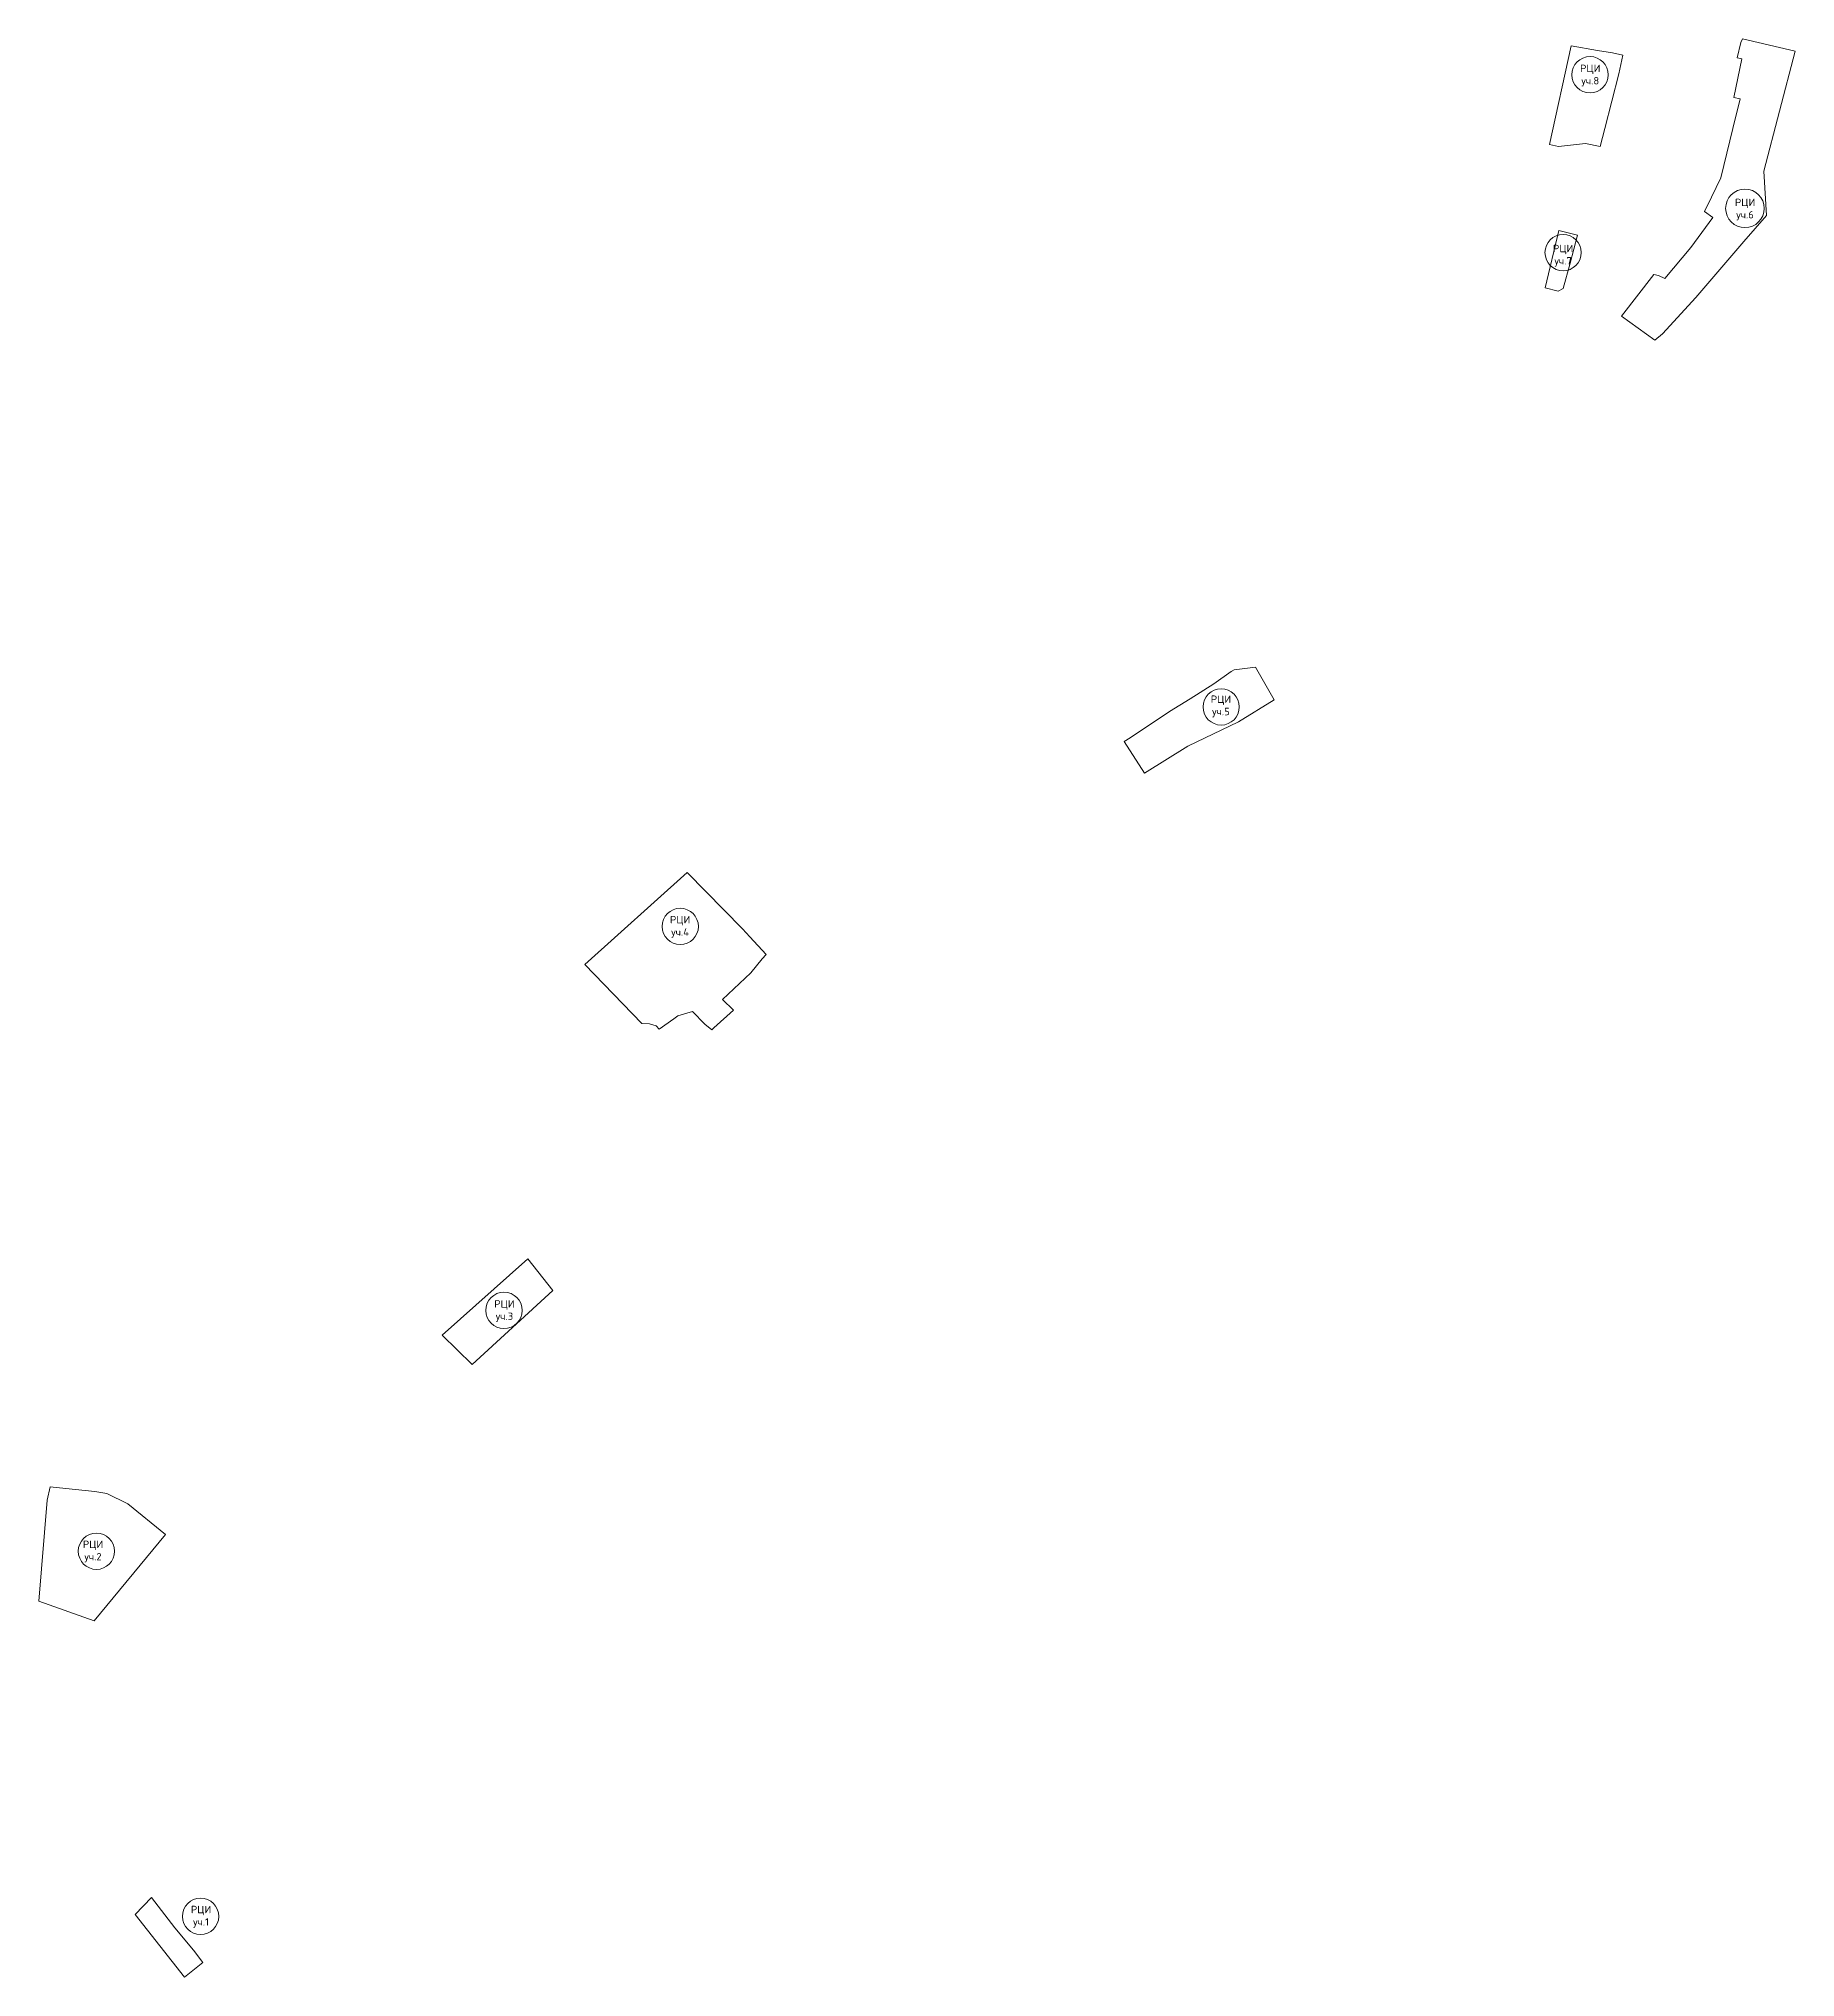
# Model space of a CAD drawing. Extents: x 1393084 to 1399110, y 357379 to 360774.
# Drawn here: x 1393084 to 1394631, y 357379 to 359087 of the extents above; entities that cross this region are included whole.
import ezdxf

# ---------------------------------------------------------------- set-up
doc = ezdxf.new("R2010")
doc.units = 0
doc.header["$MEASUREMENT"] = 0
doc.layers.add('РЦИ', color=30, linetype='Continuous')
doc.styles.get("Standard").update_dxf_attribs({"font": 'simplex.shx'})

msp = doc.modelspace()

# ---------------------------------------------------------------- linework, layer by layer
at = {"layer": 'РЦИ', "lineweight": 20}
for points in [[(1394459.3, 358991.9), (1394463.6, 359007.8), (1394475.8, 359056.1), (1394479.5, 359072.5), (1394470.3, 359074.5), (1394457, 359076.6), (1394433.9, 359080.6), (1394414.9, 358993.7), (1394422.7, 358992.1), (1394446.4, 358994.6), (1394459.3, 358991.9)], [(1394478.3, 358842.6), (1394507.7, 358821.3), (1394514.5, 358826.8), (1394543.6, 358858.9), (1394586, 358908.4), (1394606.1, 358931.3), (1394603.5, 358970.3), (1394631.3, 359076.1), (1394584.8, 359086.9), (1394583.3, 359083.5), (1394580.1, 359070.2), (1394584.4, 359069.2), (1394577.1, 359035.3), (1394582.8, 359033.9), (1394576.3, 359007.9), (1394565.8, 358964.5), (1394557.5, 358947.2), (1394551.3, 358934.6), (1394558.6, 358929.4), (1394539.2, 358902.9), (1394516.4, 358875.8), (1394510.7, 358878.4), (1394506.7, 358879.2), (1394478.3, 358842.6)], [(1394423, 358918.1), (1394411, 358867.5), (1394422.3, 358864.5), (1394426.7, 358867), (1394433.1, 358889.1), (1394439.5, 358914), (1394423, 358918.1)], [(1394172.2, 358504.6), (1394155.9, 358533.1), (1394137.1, 358530.9), (1394134.3, 358529.5), (1394119, 358518.6), (1394098.2, 358505.4), (1394080.1, 358494.1), (1394045.3, 358471.1), (1394039.9, 358467.7), (1394058, 358439.7), (1394096, 358463.5), (1394140.7, 358485.2), (1394172.2, 358504.6)], [(1393654.9, 358352.2), (1393564.9, 358271.2), (1393615.1, 358219.3), (1393621.7, 358218.9), (1393627.6, 358217.3), (1393630.3, 358214.3), (1393643.2, 358223.3), (1393646.9, 358225.9), (1393659.8, 358229.8), (1393670.7, 358218.7), (1393676.6, 358213.7), (1393678.4, 358215.6), (1393695.8, 358230.9), (1393686, 358240.5), (1393711.1, 358264), (1393721.2, 358276.4), (1393724.6, 358280), (1393710.3, 358295.5), (1393703.7, 358302.7), (1393654.9, 358352.2)], [(1393439, 357944.6), (1393465.5, 357918.9), (1393536.7, 357984.1), (1393514.6, 358011.8), (1393439, 357944.6)], [(1393083.7, 357710.3), (1393132.4, 357693), (1393195.3, 357769), (1393162.3, 357796), (1393143.7, 357805.3), (1393133.1, 357806.9), (1393107.7, 357809.5), (1393093.8, 357810.9), (1393091.1, 357799.3), (1393083.7, 357710.3)], [(1393182.9, 357449.2), (1393203.7, 357422.6), (1393220, 357402.7), (1393228.4, 357392), (1393212, 357379), (1393168.6, 357434.1), (1393182.9, 357449.2)]]:
    msp.add_lwpolyline(points, dxfattribs=at)
at = {"layer": 'РЦИ', "lineweight": 0}
for centre, radius in [((1394450.5, 359055.2), 16), ((1394587, 358937.5), 17), ((1394426.8, 358898.5), 16), ((1394125.5, 358498.2), 16), ((1393648.9, 358304.8), 16), ((1393493.6, 357966.5), 16), ((1393134.5, 357754.3), 16), ((1393226.3, 357432.6), 16)]:
    msp.add_circle(centre, radius, dxfattribs=at)

# ---------------------------------------------------------------- texts
at = {"layer": 'РЦИ', "char_height": 6.53, "width": 6.533, "attachment_point": 2}
for s, insert in [('РЦИ\\Pуч.8', (1394450.7, 359064.1)), ('РЦИ\\Pуч.6', (1394587.1, 358946)), ('РЦИ\\Pуч.7', (1394426.8, 358905.4)), ('РЦИ\\Pуч.5', (1394125.3, 358508.3)), ('РЦИ\\Pуч.4', (1393648.8, 358314)), ('РЦИ\\Pуч.3', (1393494, 357975.5)), ('РЦИ\\Pуч.2', (1393131.5, 357763.7)), ('РЦИ\\Pуч.1', (1393226.7, 357441.9))]:
    msp.add_mtext(s, dxfattribs=dict(at, insert=insert))

doc.saveas('drawing.dxf')
